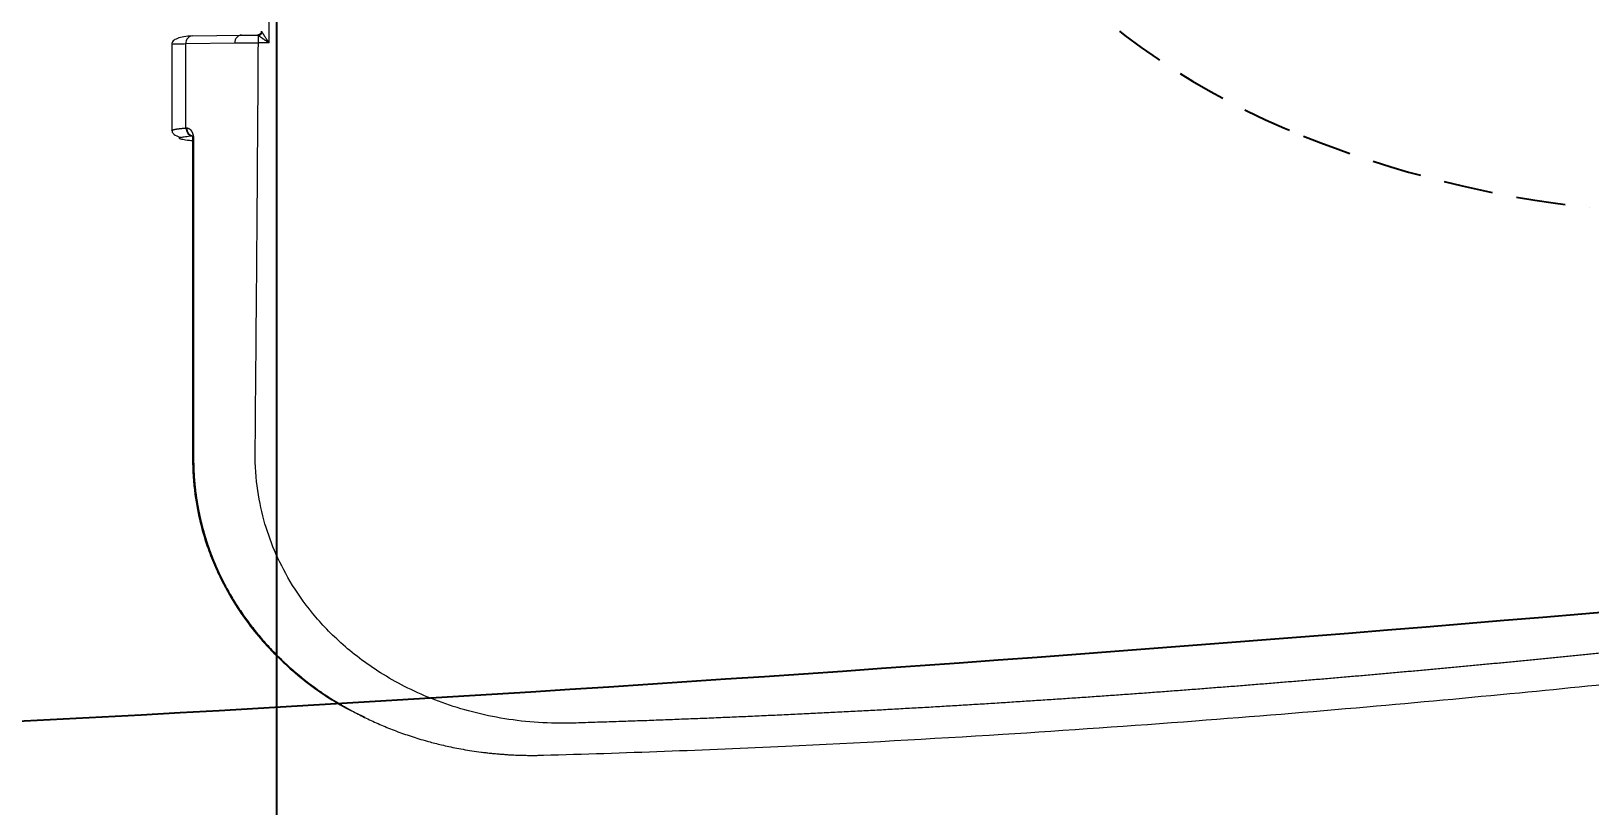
# Model space of a CAD drawing. Header units: millimetres. Extents: x 4840 to 6640, y -3623 to -1026.
# Drawn here: x 5308.3 to 5509, y -2113.4 to -2013.7 of the extents above; entities that cross this region are included whole.
import ezdxf

# ---------------------------------------------------------------- set-up
doc = ezdxf.new("R2010")
doc.units = ezdxf.units.MM
doc.linetypes.add('DASHED2', pattern=[9.525, 6.35, -3.175])
for name, color, linetype in [('내부선 및 부속', 4, 'Continuous'), ('외형선', 3, 'Continuous'), ('점선', 6, 'DASHED2'), ('치수선', 7, 'Continuous')]:
    doc.layers.add(name, color=color, linetype=linetype)
doc.styles.add('____', font='')
doc.styles.get('____').set_extended_font_data('굴림')
doc.dimstyles.new('MSADIM', dxfattribs={"dimtxt": 33, "dimasz": 17, "dimexe": 10, "dimexo": 7.5, "dimgap": 10, "dimtad": 0, "dimtih": 1, "dimtoh": 1, "dimdec": 0, "dimzin": 1, "dimdsep": 46, "dimtxsty": '____', "dimcen": 11.25, "dimadec": 0, "dimazin": 0, "dimtfac": 1, "dimtdec": 0, "dimtix": 1, "dimtmove": 0, "dimatfit": 3, "dimfxl": 0, "dimtolj": 1, "dimtzin": 1, "dimarcsym": 0})

# ---------------------------------------------------------------- blocks, each defined once
blk = doc.blocks.new('*D9')
at = {"layer": '치수선', "color": 0, "linetype": 'Continuous', "lineweight": -2}
for p, q in [((5809.76, -1916.47), (5809.76, -2231.14)), ((5339.85, -2004.47), (5339.85, -2231.14)), ((5356.85, -2221.14), (5537.14, -2221.14)), ((5792.76, -2221.14), (5612.47, -2221.14))]:
    blk.add_line(p, q, dxfattribs=at)
at = {"layer": '치수선', "color": 0, "linetype": 'Continuous'}
for points in [[(5356.85, -2218.31), (5356.85, -2223.97), (5339.85, -2221.14)], [(5792.76, -2218.31), (5792.76, -2223.97), (5809.76, -2221.14)]]:
    blk.add_solid(points, dxfattribs=at)
at = {"layer": '치수선', "color": 0, "linetype": 'Continuous', "insert": (5574.81, -2221.14), "char_height": 25, "attachment_point": 5, "style": '____'}
blk.add_mtext('\\A1;470', dxfattribs=at)
blk = doc.blocks.new('*D10')
at = {"layer": '치수선', "color": 0, "linetype": 'Continuous', "lineweight": -2}
for p, q in [((5109.85, -2105.97), (5109.85, -2289.21)), ((5809.76, -2228.64), (5809.76, -2289.21)), ((5126.85, -2279.21), (5422.67, -2279.21)), ((5792.76, -2279.21), (5496.94, -2279.21))]:
    blk.add_line(p, q, dxfattribs=at)
at = {"layer": '치수선', "color": 0, "linetype": 'Continuous'}
for points in [[(5126.85, -2276.38), (5126.85, -2282.05), (5109.85, -2279.21)], [(5792.76, -2276.38), (5792.76, -2282.05), (5809.76, -2279.21)]]:
    blk.add_solid(points, dxfattribs=at)
at = {"layer": '치수선', "color": 0, "linetype": 'Continuous', "insert": (5459.81, -2279.21), "char_height": 25, "attachment_point": 5, "style": '____'}
blk.add_mtext('\\A1;700', dxfattribs=at)

msp = doc.modelspace()

# ---------------------------------------------------------------- linework, layer by layer
at = {"layer": '내부선 및 부속', "lineweight": 18}
for p, q in [((5326.35, -2015.24), (5326.35, -2026.47)), ((5328.16, -2015.28), (5334.47, -2015.19)), ((5328.16, -2026.14), (5328.16, -2015.28)), ((5329.03, -2014.28), (5335.31, -2014.19)), ((5328.16, -2026.14), (5328.26, -2026.13)), ((5329.17, -2027.63), (5329.04, -2027.63)), ((5329.04, -2027.63), (5329.04, -2068.67)), ((5329.17, -2027.63), (5329.17, -2068.67)), ((5329.04, -2068.67), (5329.17, -2068.67)), ((5374.22, -2106.86), (5374.22, -2106.81))]:
    msp.add_line(p, q, dxfattribs=at)
for centre, major_axis, ratio, start_param, end_param in [((5329.03, -2015.28), (-0.015, 1), 0.866001, 6.265733, 7.840892), ((5335.34, -2015.19), (-0.015, 1), 0.866001, 6.265733, 7.840892), ((5337.51, -2013.79), (-0.357, -0.35), 0.863872, 0.866187, 2.296795), ((5337.51, -2015.18), (0, 1), 0.00311, 4.701557, 5.889319), ((5329.03, -2026.14), (-0.09, 0.996), 0.865135, 1.492426, 3.037052), ((5329.12, -2026.13), (0.09, -0.996), 0.865135, 4.634019, 6.178644)]:
    msp.add_ellipse(centre, major_axis=major_axis, ratio=ratio, start_param=start_param, end_param=end_param, dxfattribs=at)
for points in [[(5338.91, -2015.19), (5338.91, -1979.78), (5338.91, -1944.37), (5338.91, -1908.97)], [(5335.34, -2014.19), (5335.48, -2014.19), (5335.84, -2014.18), (5336.52, -2014.18), (5337.09, -2014.18), (5337.4, -2014.18)], [(5337.1, -2067.87), (5337.16, -2061.86), (5337.26, -2049.94), (5337.4, -2032.37), (5337.48, -2020.88), (5337.51, -2015.19)], [(5338.91, -2015.19), (5338.44, -2015.19), (5337.98, -2015.18), (5337.51, -2015.19)], [(5378.14, -2102.73), (5375.03, -2102.83), (5369.12, -2102.42), (5360.97, -2100.29), (5354.12, -2097.02), (5348.8, -2093.2), (5344.74, -2089.09), (5341.78, -2084.98), (5339.7, -2081), (5338.29, -2077.12), (5337.34, -2072.9), (5337.08, -2069.61), (5337.1, -2067.87)]]:
    msp.add_open_spline(points, degree=3, dxfattribs=at)
for points, degree, knots in [([(5769.6, -1994.34), (5769.56, -1994.39), (5769.46, -1994.51), (5769.3, -1994.69), (5769.1, -1994.91), (5768.87, -1995.17), (5768.61, -1995.46), (5768.31, -1995.78), (5767.98, -1996.14), (5767.62, -1996.54), (5767.23, -1996.97), (5766.68, -1997.56), (5766.02, -1998.27), (5765.25, -1999.08), (5764.54, -1999.82), (5763.6, -2000.8), (5762.37, -2002.07), (5760.69, -2003.75), (5759.09, -2005.32), (5757.47, -2006.87), (5755.95, -2008.31), (5754.43, -2009.71), (5753.06, -2010.96), (5751.87, -2012.02), (5750.67, -2013.09), (5749.39, -2014.2), (5747.99, -2015.4), (5746.43, -2016.73), (5744.69, -2018.18), (5742.14, -2020.26), (5739.13, -2022.65), (5736.07, -2025), (5734.03, -2026.53), (5732.65, -2027.55), (5731.58, -2028.33), (5730.47, -2029.13), (5729.36, -2029.93), (5728.24, -2030.72), (5726.84, -2031.7), (5725.15, -2032.87), (5723.18, -2034.21), (5721.58, -2035.28), (5720.28, -2036.13), (5719.23, -2036.82), (5717.97, -2037.63), (5716.55, -2038.55), (5715.02, -2039.51), (5713.44, -2040.49), (5712.17, -2041.27), (5711.15, -2041.89), (5710.34, -2042.38), (5709.38, -2042.95), (5708.28, -2043.6), (5706.57, -2044.61), (5704.56, -2045.76), (5702.08, -2047.15), (5699.59, -2048.53), (5697.08, -2049.88), (5694.92, -2051.02), (5693.36, -2051.82), (5692.25, -2052.39), (5691.1, -2052.97), (5689.76, -2053.65), (5688.05, -2054.49), (5686.34, -2055.32), (5684.65, -2056.12), (5683.01, -2056.9), (5681.61, -2057.54), (5680.41, -2058.09), (5679.33, -2058.58), (5678.03, -2059.17), (5676.21, -2059.97), (5674.16, -2060.86), (5671.09, -2062.16), (5668.06, -2063.4), (5665, -2064.61), (5662.87, -2065.44), (5660.96, -2066.16), (5659.13, -2066.84), (5657.3, -2067.51), (5655.47, -2068.17), (5654.07, -2068.66), (5652.97, -2069.04), (5652.04, -2069.36), (5650.71, -2069.81), (5648.88, -2070.42), (5646.83, -2071.08), (5644.99, -2071.66), (5643.62, -2072.09), (5642.56, -2072.41), (5641.5, -2072.74), (5640.44, -2073.05), (5639.38, -2073.36), (5638.32, -2073.67), (5637.25, -2073.98), (5636.42, -2074.21), (5635.69, -2074.42), (5634.93, -2074.63), (5633.8, -2074.94), (5632.27, -2075.35), (5630.37, -2075.85), (5628.97, -2076.21), (5628.2, -2076.4), (5628.2, -2076.4), (5628.19, -2076.4), (5628.18, -2076.4), (5628.17, -2076.41), (5628.15, -2076.41), (5628.13, -2076.41), (5628.11, -2076.42), (5628.08, -2076.43), (5628.06, -2076.43), (5628.03, -2076.44), (5627.99, -2076.45), (5627.96, -2076.46), (5627.92, -2076.47), (5627.88, -2076.48), (5627.83, -2076.49), (5627.78, -2076.5), (5627.73, -2076.51), (5627.68, -2076.53), (5627.62, -2076.54), (5627.56, -2076.56), (5627.5, -2076.57), (5627.44, -2076.59), (5627.37, -2076.6), (5627.3, -2076.62), (5627.23, -2076.64), (5627.15, -2076.66), (5627.07, -2076.68), (5626.99, -2076.7), (5626.9, -2076.72), (5626.81, -2076.74), (5626.72, -2076.76), (5626.63, -2076.79), (5626.53, -2076.81), (5626.43, -2076.83), (5626.33, -2076.86), (5626.23, -2076.88), (5626.12, -2076.91), (5626.01, -2076.94), (5625.89, -2076.97), (5625.77, -2076.99), (5625.65, -2077.02), (5625.53, -2077.05), (5625.41, -2077.08), (5625.28, -2077.11), (5625.15, -2077.14), (5625.01, -2077.18), (5624.87, -2077.21), (5624.73, -2077.24), (5624.59, -2077.28), (5624.44, -2077.31), (5624.3, -2077.35), (5624.14, -2077.38), (5623.99, -2077.42), (5623.83, -2077.46), (5623.67, -2077.49), (5623.51, -2077.53), (5623.34, -2077.57), (5623.17, -2077.61), (5623, -2077.65), (5622.82, -2077.69), (5622.64, -2077.73), (5622.46, -2077.77), (5622.28, -2077.82), (5622.09, -2077.86), (5621.9, -2077.9), (5621.71, -2077.95), (5621.51, -2077.99), (5621.32, -2078.04), (5621.11, -2078.08), (5620.91, -2078.13), (5620.7, -2078.17), (5620.49, -2078.22), (5620.28, -2078.27), (5620.06, -2078.32), (5619.84, -2078.36), (5619.62, -2078.41), (5619.4, -2078.46), (5619.17, -2078.51), (5618.94, -2078.56), (5618.7, -2078.61), (5618.47, -2078.67), (5618.23, -2078.72), (5617.98, -2078.77), (5617.74, -2078.82), (5617.49, -2078.88), (5617.24, -2078.93), (5616.98, -2078.98), (5616.73, -2079.04), (5616.47, -2079.09), (5616.2, -2079.15), (5615.94, -2079.2), (5615.67, -2079.26), (5615.39, -2079.32), (5615.12, -2079.37), (5614.84, -2079.43), (5614.56, -2079.49), (5614.28, -2079.55), (5613.99, -2079.61), (5613.7, -2079.67), (5613.41, -2079.72), (5613.11, -2079.78), (5612.81, -2079.84), (5612.51, -2079.9), (5612.2, -2079.97), (5611.9, -2080.03), (5611.58, -2080.09), (5611.27, -2080.15), (5610.95, -2080.21), (5610.63, -2080.27), (5610.31, -2080.34), (5609.99, -2080.4), (5609.66, -2080.46), (5609.33, -2080.53), (5608.99, -2080.59), (5608.65, -2080.65), (5608.31, -2080.72), (5607.97, -2080.78), (5607.62, -2080.85), (5607.27, -2080.91), (5606.92, -2080.98), (5606.56, -2081.04), (5606.21, -2081.11), (5605.84, -2081.18), (5605.48, -2081.24), (5605.11, -2081.31), (5604.74, -2081.38), (5604.37, -2081.44), (5603.99, -2081.51), (5603.61, -2081.58), (5603.23, -2081.65), (5602.84, -2081.71), (5602.46, -2081.78), (5602.06, -2081.85), (5601.67, -2081.92), (5601.27, -2081.99), (5600.87, -2082.06), (5600.47, -2082.13), (5600.06, -2082.19), (5599.65, -2082.26), (5599.24, -2082.33), (5598.82, -2082.4), (5598.41, -2082.47), (5597.98, -2082.54), (5597.56, -2082.61), (5597.13, -2082.69), (5596.7, -2082.76), (5596.27, -2082.83), (5595.83, -2082.9), (5595.39, -2082.97), (5594.95, -2083.04), (5594.5, -2083.11), (5594.06, -2083.18), (5593.6, -2083.26), (5593.15, -2083.33), (5592.69, -2083.4), (5592.23, -2083.47), (5591.77, -2083.55), (5591.3, -2083.62), (5590.83, -2083.69), (5590.36, -2083.76), (5589.88, -2083.84), (5589.41, -2083.91), (5588.92, -2083.98), (5588.44, -2084.06), (5587.95, -2084.13), (5587.46, -2084.2), (5586.97, -2084.28), (5586.47, -2084.35), (5585.97, -2084.43), (5585.47, -2084.5), (5584.96, -2084.58), (5584.45, -2084.65), (5583.94, -2084.73), (5583.43, -2084.8), (5582.91, -2084.88), (5582.39, -2084.95), (5581.87, -2085.03), (5581.34, -2085.1), (5580.81, -2085.18), (5580.28, -2085.26), (5579.74, -2085.33), (5579.2, -2085.41), (5578.66, -2085.49), (5578.12, -2085.56), (5577.57, -2085.64), (5577.02, -2085.72), (5576.47, -2085.8), (5575.91, -2085.88), (5575.35, -2085.95), (5574.79, -2086.03), (5574.22, -2086.11), (5573.65, -2086.19), (5573.08, -2086.27), (5572.51, -2086.35), (5571.93, -2086.43), (5571.35, -2086.51), (5570.77, -2086.59), (5570.18, -2086.67), (5569.59, -2086.75), (5569, -2086.83), (5568.4, -2086.91), (5567.8, -2086.99), (5567.2, -2087.07), (5566.6, -2087.15), (5565.99, -2087.23), (5565.38, -2087.31), (5564.77, -2087.39), (5564.15, -2087.47), (5563.53, -2087.56), (5562.91, -2087.64), (5562.28, -2087.72), (5561.66, -2087.8), (5561.03, -2087.88), (5560.39, -2087.97), (5559.75, -2088.05), (5559.11, -2088.13), (5558.47, -2088.21), (5557.82, -2088.3), (5557.18, -2088.38), (5556.52, -2088.46), (5555.87, -2088.55), (5555.21, -2088.63), (5554.55, -2088.71), (5553.88, -2088.8), (5553.22, -2088.88), (5552.55, -2088.96), (5551.87, -2089.05), (5551.2, -2089.13), (5550.52, -2089.22), (5549.84, -2089.3), (5549.15, -2089.39), (5548.46, -2089.47), (5547.77, -2089.55), (5547.08, -2089.64), (5546.38, -2089.72), (5545.68, -2089.81), (5544.98, -2089.89), (5544.27, -2089.98), (5543.56, -2090.06), (5542.85, -2090.15), (5542.14, -2090.23), (5541.42, -2090.32), (5540.7, -2090.4), (5539.97, -2090.49), (5539.25, -2090.57), (5538.52, -2090.66), (5537.78, -2090.74), (5537.05, -2090.83), (5536.31, -2090.91), (5535.57, -2091), (5534.82, -2091.08), (5534.07, -2091.17), (5533.32, -2091.26), (5532.57, -2091.34), (5531.81, -2091.43), (5531.05, -2091.51), (5530.29, -2091.6), (5529.52, -2091.68), (5528.75, -2091.77), (5527.98, -2091.86), (5527.21, -2091.94), (5526.43, -2092.03), (5525.65, -2092.11), (5524.86, -2092.2), (5524.08, -2092.28), (5523.29, -2092.37), (5522.49, -2092.46), (5521.7, -2092.54), (5520.9, -2092.63), (5520.1, -2092.71), (5519.29, -2092.8), (5518.48, -2092.88), (5517.67, -2092.97), (5516.86, -2093.06), (5516.04, -2093.14), (5515.22, -2093.23), (5514.4, -2093.31), (5513.57, -2093.4), (5512.74, -2093.48), (5511.91, -2093.57), (5511.08, -2093.65), (5510.24, -2093.74), (5509.4, -2093.83), (5508.55, -2093.91), (5507.71, -2094), (5506.86, -2094.08), (5506, -2094.17), (5505.15, -2094.25), (5504.29, -2094.34), (5503.43, -2094.42), (5502.56, -2094.51), (5501.69, -2094.59), (5500.82, -2094.68), (5499.95, -2094.76), (5499.07, -2094.85), (5498.19, -2094.93), (5497.31, -2095.02), (5496.42, -2095.1), (5495.53, -2095.19), (5494.64, -2095.27), (5493.75, -2095.36), (5492.85, -2095.44), (5491.95, -2095.52), (5491.04, -2095.61), (5490.13, -2095.69), (5489.22, -2095.78), (5488.31, -2095.86), (5487.4, -2095.94), (5486.48, -2096.03), (5485.55, -2096.11), (5484.63, -2096.19), (5483.7, -2096.28), (5482.77, -2096.36), (5481.84, -2096.44), (5480.9, -2096.53), (5479.96, -2096.61), (5479.02, -2096.69), (5478.07, -2096.77), (5477.12, -2096.85), (5476.17, -2096.94), (5475.21, -2097.02), (5474.25, -2097.1), (5473.29, -2097.18), (5472.33, -2097.26), (5471.36, -2097.34), (5470.39, -2097.42), (5469.42, -2097.5), (5468.44, -2097.58), (5467.46, -2097.66), (5466.48, -2097.74), (5465.5, -2097.82), (5464.51, -2097.9), (5463.52, -2097.98), (5462.52, -2098.06), (5461.52, -2098.13), (5460.52, -2098.21), (5459.52, -2098.29), (5458.51, -2098.37), (5457.5, -2098.44), (5456.49, -2098.52), (5455.48, -2098.6), (5454.46, -2098.67), (5453.44, -2098.75), (5452.41, -2098.83), (5451.38, -2098.9), (5450.35, -2098.98), (5449.32, -2099.05), (5448.28, -2099.12), (5447.25, -2099.2), (5446.2, -2099.27), (5445.16, -2099.34), (5444.11, -2099.42), (5443.06, -2099.49), (5442, -2099.56), (5440.94, -2099.63), (5439.88, -2099.7), (5438.82, -2099.77), (5437.75, -2099.84), (5436.68, -2099.91), (5435.61, -2099.98), (5434.54, -2100.05), (5433.46, -2100.12), (5432.38, -2100.19), (5431.29, -2100.26), (5430.2, -2100.32), (5429.11, -2100.39), (5428.02, -2100.46), (5426.92, -2100.52), (5425.82, -2100.59), (5424.72, -2100.65), (5423.61, -2100.72), (5422.5, -2100.78), (5421.39, -2100.84), (5420.28, -2100.9), (5419.16, -2100.97), (5418.04, -2101.03), (5416.92, -2101.09), (5415.79, -2101.15), (5414.66, -2101.21), (5413.53, -2101.27), (5412.39, -2101.33), (5411.25, -2101.38), (5410.11, -2101.44), (5408.96, -2101.5), (5407.82, -2101.55), (5406.66, -2101.61), (5405.51, -2101.66), (5404.35, -2101.72), (5403.19, -2101.77), (5402.03, -2101.83), (5400.86, -2101.88), (5399.7, -2101.93), (5398.52, -2101.98), (5397.35, -2102.03), (5396.17, -2102.08), (5394.99, -2102.13), (5393.8, -2102.18), (5392.62, -2102.22), (5391.43, -2102.27), (5390.23, -2102.32), (5389.04, -2102.36), (5387.84, -2102.41), (5386.64, -2102.45), (5385.43, -2102.49), (5384.22, -2102.53), (5383.01, -2102.57), (5381.8, -2102.61), (5380.58, -2102.65), (5379.36, -2102.69), (5378.55, -2102.72), (5378.14, -2102.73)], 3, [0, 0, 0, 0, 0.000477, 0.001069, 0.001777, 0.0026, 0.003537, 0.004591, 0.005759, 0.007043, 0.008442, 0.009956, 0.012806, 0.015463, 0.017926, 0.020194, 0.025203, 0.030662, 0.03725, 0.041344, 0.046713, 0.052351, 0.056173, 0.059995, 0.063816, 0.067738, 0.072156, 0.077071, 0.082484, 0.088394, 0.100785, 0.110034, 0.116138, 0.119097, 0.12237, 0.125647, 0.128929, 0.132215, 0.135507, 0.141212, 0.146918, 0.152624, 0.15508, 0.158094, 0.161668, 0.1658, 0.170241, 0.174681, 0.179121, 0.180987, 0.183254, 0.185921, 0.188988, 0.192455, 0.200184, 0.205657, 0.212829, 0.220691, 0.226119, 0.23033, 0.233325, 0.235104, 0.239554, 0.244126, 0.248819, 0.25318, 0.257542, 0.261903, 0.264195, 0.267047, 0.270458, 0.274429, 0.281321, 0.286533, 0.298391, 0.304815, 0.310168, 0.314832, 0.319496, 0.32416, 0.328824, 0.333487, 0.334835, 0.337188, 0.340548, 0.344914, 0.351033, 0.35608, 0.358731, 0.361381, 0.364031, 0.366681, 0.36933, 0.37198, 0.374629, 0.377279, 0.378207, 0.380083, 0.382907, 0.386678, 0.391398, 0.397065, 0.397069, 0.397079, 0.397097, 0.397122, 0.397154, 0.397193, 0.39724, 0.397293, 0.397354, 0.397422, 0.397496, 0.397578, 0.397667, 0.397763, 0.397867, 0.397977, 0.398095, 0.398219, 0.398351, 0.39849, 0.398636, 0.398789, 0.398949, 0.399116, 0.399291, 0.399473, 0.399661, 0.399857, 0.40006, 0.40027, 0.400487, 0.400712, 0.400943, 0.401181, 0.401427, 0.40168, 0.40194, 0.402207, 0.402481, 0.402762, 0.403051, 0.403346, 0.403649, 0.403958, 0.404275, 0.404599, 0.40493, 0.405268, 0.405614, 0.405966, 0.406326, 0.406693, 0.407066, 0.407447, 0.407835, 0.408231, 0.408633, 0.409042, 0.409459, 0.409883, 0.410313, 0.410751, 0.411196, 0.411648, 0.412108, 0.412574, 0.413048, 0.413528, 0.414016, 0.414511, 0.415013, 0.415522, 0.416039, 0.416562, 0.417093, 0.41763, 0.418175, 0.418727, 0.419286, 0.419852, 0.420426, 0.421006, 0.421594, 0.422188, 0.42279, 0.423399, 0.424015, 0.424639, 0.425269, 0.425907, 0.426551, 0.427203, 0.427862, 0.428528, 0.429201, 0.429881, 0.430569, 0.431264, 0.431965, 0.432674, 0.43339, 0.434113, 0.434844, 0.435581, 0.436326, 0.437077, 0.437836, 0.438602, 0.439375, 0.440156, 0.440943, 0.441738, 0.442539, 0.443348, 0.444164, 0.444987, 0.445818, 0.446655, 0.4475, 0.448351, 0.44921, 0.450076, 0.450949, 0.45183, 0.452717, 0.453612, 0.454513, 0.455422, 0.456338, 0.457262, 0.458192, 0.459129, 0.460074, 0.461026, 0.461985, 0.462951, 0.463924, 0.464905, 0.465892, 0.466887, 0.467889, 0.468898, 0.469914, 0.470937, 0.471968, 0.473005, 0.47405, 0.475102, 0.476161, 0.477228, 0.478301, 0.479382, 0.48047, 0.481565, 0.482667, 0.483776, 0.484893, 0.486016, 0.487147, 0.488285, 0.48943, 0.490583, 0.491742, 0.492909, 0.494083, 0.495264, 0.496452, 0.497647, 0.49885, 0.500059, 0.501276, 0.5025, 0.503732, 0.50497, 0.506215, 0.507468, 0.508728, 0.509995, 0.511269, 0.512551, 0.513839, 0.515135, 0.516438, 0.517748, 0.519065, 0.520389, 0.521721, 0.52306, 0.524406, 0.525759, 0.527119, 0.528486, 0.529861, 0.531242, 0.532631, 0.534027, 0.53543, 0.53684, 0.538258, 0.539682, 0.541114, 0.542553, 0.543999, 0.545452, 0.546912, 0.54838, 0.549854, 0.551336, 0.552825, 0.554321, 0.555824, 0.557334, 0.558851, 0.560376, 0.561907, 0.563446, 0.564992, 0.566545, 0.568105, 0.569673, 0.571247, 0.572829, 0.574418, 0.576014, 0.577617, 0.579227, 0.580844, 0.582469, 0.5841, 0.585739, 0.587385, 0.589038, 0.590698, 0.592366, 0.59404, 0.595722, 0.597411, 0.599107, 0.60081, 0.60252, 0.604237, 0.605962, 0.607694, 0.609433, 0.611178, 0.612932, 0.614692, 0.616459, 0.618234, 0.620015, 0.621804, 0.6236, 0.625403, 0.627214, 0.629031, 0.630856, 0.632687, 0.634526, 0.636372, 0.638225, 0.640086, 0.641953, 0.643828, 0.645709, 0.647598, 0.649494, 0.651397, 0.653308, 0.655225, 0.65715, 0.659082, 0.661021, 0.662967, 0.66492, 0.66688, 0.668848, 0.670822, 0.672804, 0.674793, 0.676789, 0.678792, 0.680803, 0.68282, 0.684845, 0.686877, 0.688915, 0.690962, 0.693015, 0.695075, 0.697143, 0.699217, 0.701299, 0.703388, 0.705484, 0.707588, 0.709698, 0.711816, 0.71394, 0.716072, 0.718211, 0.720357, 0.72251, 0.724671, 0.726838, 0.729013, 0.731195, 0.733383, 0.735579, 0.737783, 0.739993, 0.74221, 0.744435, 0.746667, 0.748906, 0.751152, 0.753405, 0.755665, 0.757933, 0.760207, 0.762489, 0.764778, 0.767074, 0.769377, 0.771687, 0.774004, 0.776329, 0.778661, 0.780999, 0.783345, 0.785698, 0.788059, 0.790426, 0.792801, 0.795182, 0.797571, 0.799967, 0.80237, 0.80478, 0.807197, 0.809622, 0.812053, 0.814492, 0.816938, 0.819391, 0.821851, 0.824319, 0.826793, 0.829274, 0.831763, 0.834259, 0.836762, 0.839272, 0.841789, 0.844314, 0.846845, 0.849384, 0.85193, 0.854483, 0.857043, 0.85961, 0.862184, 0.864766, 0.867354, 0.86995, 0.872553, 0.875163, 0.87778, 0.880404, 0.883036, 0.885674, 0.88832, 0.890973, 0.893633, 0.8963, 0.898974, 0.901656, 0.904344, 0.90704, 0.909743, 0.912453, 0.91517, 0.917894, 0.920625, 0.923364, 0.926109, 0.928862, 0.931622, 0.934389, 0.937163, 0.939944, 0.942733, 0.945528, 0.948331, 0.951141, 0.953958, 0.956782, 0.959613, 0.962452, 0.965297, 0.96815, 0.97101, 0.973877, 0.976751, 0.979632, 0.98252, 0.985416, 0.988318, 0.991228, 0.994145, 0.997069, 1, 1, 1, 1]), ([(5326.35, -2015.34), (5326.35, -2015.34), (5326.35, -2015.34), (5326.34, -2015.34), (5326.37, -2015.33), (5326.51, -2015.32), (5326.62, -2015.32), (5326.84, -2015.31), (5326.93, -2015.31), (5327.12, -2015.3), (5327.23, -2015.3), (5327.58, -2015.29), (5327.85, -2015.29), (5328.16, -2015.28)], 3, [0, 0, 0, 0, 0.008183, 0.008183, 0.256137, 0.256137, 0.504091, 0.504091, 0.628068, 0.628068, 0.752046, 0.752046, 1, 1, 1, 1]), ([(5329.01, -2014.28), (5328.6, -2014.3), (5327.86, -2014.36), (5327.03, -2014.6), (5326.48, -2014.92), (5326.36, -2015.2), (5326.35, -2015.35)], 3, [0, 0, 0, 0, 0.242928, 0.49104, 0.743612, 1, 1, 1, 1]), ([(5334.47, -2015.19), (5334.63, -2015.19), (5334.81, -2015.19), (5335.14, -2015.18), (5335.25, -2015.18), (5335.5, -2015.18), (5335.75, -2015.18), (5336.03, -2015.18), (5336.31, -2015.18), (5336.46, -2015.18), (5336.9, -2015.19), (5337.21, -2015.19), (5337.51, -2015.19)], 3, [0, 0, 0, 0, 0.25, 0.25, 0.375, 0.375, 0.5, 0.625, 0.625, 0.75, 0.75, 1, 1, 1, 1]), ([(5337.9, -2013.68), (5337.9, -2013.68), (5337.9, -2013.69), (5337.9, -2013.7), (5337.9, -2013.71), (5337.9, -2013.72), (5337.9, -2013.73), (5337.9, -2013.75), (5337.9, -2013.76), (5337.89, -2013.77), (5337.89, -2013.78), (5337.89, -2013.79), (5337.89, -2013.8), (5337.88, -2013.82), (5337.88, -2013.83), (5337.88, -2013.84), (5337.87, -2013.85), (5337.87, -2013.86), (5337.86, -2013.88), (5337.86, -2013.89), (5337.85, -2013.9), (5337.84, -2013.91), (5337.84, -2013.92), (5337.83, -2013.93), (5337.82, -2013.95), (5337.82, -2013.96), (5337.81, -2013.97), (5337.8, -2013.98), (5337.79, -2013.99), (5337.78, -2014), (5337.78, -2014.01), (5337.77, -2014.02), (5337.75, -2014.03), (5337.74, -2014.05), (5337.72, -2014.07), (5337.7, -2014.08), (5337.68, -2014.1), (5337.65, -2014.11), (5337.63, -2014.12), (5337.61, -2014.13), (5337.58, -2014.14), (5337.56, -2014.15), (5337.54, -2014.16), (5337.52, -2014.16), (5337.49, -2014.17), (5337.47, -2014.17), (5337.45, -2014.17), (5337.42, -2014.18), (5337.41, -2014.18), (5337.4, -2014.18)], 3, [0, 0, 0, 0, 0.01418, 0.028515, 0.043004, 0.057645, 0.072436, 0.087376, 0.102463, 0.117694, 0.133067, 0.14858, 0.16423, 0.180012, 0.195926, 0.211966, 0.228129, 0.244411, 0.260808, 0.277316, 0.29393, 0.310646, 0.327458, 0.344361, 0.361349, 0.378419, 0.395563, 0.412776, 0.430051, 0.447384, 0.464767, 0.482194, 0.499659, 0.53354, 0.567253, 0.600751, 0.633992, 0.666932, 0.699531, 0.731751, 0.763559, 0.794923, 0.825813, 0.856204, 0.886074, 0.915404, 0.944177, 0.972379, 1, 1, 1, 1]), ([(5337.51, -2014.25), (5337.51, -2014.25), (5337.51, -2014.25), (5337.5, -2014.24), (5337.49, -2014.24), (5337.49, -2014.23), (5337.48, -2014.23), (5337.48, -2014.23), (5337.47, -2014.22), (5337.47, -2014.22), (5337.46, -2014.22), (5337.46, -2014.21), (5337.45, -2014.21), (5337.45, -2014.21), (5337.44, -2014.2), (5337.44, -2014.2), (5337.44, -2014.2), (5337.43, -2014.2), (5337.43, -2014.19), (5337.43, -2014.19), (5337.42, -2014.19), (5337.42, -2014.19), (5337.42, -2014.19), (5337.42, -2014.18), (5337.41, -2014.18), (5337.41, -2014.18), (5337.41, -2014.18), (5337.41, -2014.18), (5337.41, -2014.18), (5337.41, -2014.18), (5337.41, -2014.18), (5337.4, -2014.18), (5337.4, -2014.18), (5337.4, -2014.18), (5337.4, -2014.18), (5337.4, -2014.18), (5337.4, -2014.18), (5337.4, -2014.18)], 3, [0, 0, 0, 0, 0.034331, 0.068272, 0.101826, 0.134997, 0.167791, 0.20021, 0.232259, 0.263944, 0.295268, 0.326235, 0.356852, 0.387122, 0.417051, 0.446643, 0.475903, 0.504838, 0.533451, 0.561748, 0.589735, 0.617417, 0.6448, 0.671889, 0.69869, 0.725208, 0.751451, 0.777422, 0.803129, 0.828578, 0.853774, 0.878724, 0.903434, 0.92791, 0.952159, 0.976187, 1, 1, 1, 1]), ([(5338.91, -2015.19), (5338.9, -2015.18), (5338.88, -2015.17), (5338.86, -2015.16), (5338.83, -2015.14), (5338.81, -2015.12), (5338.78, -2015.1), (5338.75, -2015.08), (5338.71, -2015.06), (5338.68, -2015.04), (5338.62, -2015), (5338.55, -2014.95), (5338.47, -2014.9), (5338.39, -2014.84), (5338.3, -2014.78), (5338.2, -2014.72), (5338.11, -2014.66), (5338.03, -2014.6), (5337.95, -2014.55), (5337.88, -2014.5), (5337.81, -2014.45), (5337.76, -2014.42), (5337.72, -2014.39), (5337.7, -2014.38), (5337.68, -2014.36), (5337.65, -2014.35), (5337.63, -2014.33), (5337.61, -2014.32), (5337.59, -2014.31), (5337.58, -2014.3), (5337.56, -2014.28), (5337.54, -2014.27), (5337.53, -2014.26), (5337.52, -2014.26), (5337.51, -2014.25)], 3, [0, 0, 0, 0, 0.014641, 0.030373, 0.0472, 0.065126, 0.084157, 0.104294, 0.125543, 0.147908, 0.171392, 0.238681, 0.289913, 0.324928, 0.39918, 0.467018, 0.528364, 0.583171, 0.640356, 0.694115, 0.74445, 0.791376, 0.810969, 0.830149, 0.848918, 0.867279, 0.885236, 0.902793, 0.919953, 0.936722, 0.953104, 0.969107, 0.984737, 1, 1, 1, 1]), ([(5337.98, -2013.79), (5337.95, -2013.75), (5337.94, -2013.73), (5337.92, -2013.7), (5337.91, -2013.69), (5337.9, -2013.68), (5337.9, -2013.68), (5337.9, -2013.68)], 3, [0, 0, 0, 0, 0.5, 0.5, 0.75, 0.75, 1, 1, 1, 1]), ([(5338.91, -2015.19), (5338.9, -2015.18), (5338.89, -2015.16), (5338.87, -2015.14), (5338.85, -2015.11), (5338.84, -2015.08), (5338.82, -2015.05), (5338.8, -2015.03), (5338.78, -2015), (5338.76, -2014.96), (5338.74, -2014.93), (5338.72, -2014.9), (5338.69, -2014.87), (5338.67, -2014.83), (5338.65, -2014.8), (5338.62, -2014.76), (5338.6, -2014.73), (5338.57, -2014.68), (5338.51, -2014.6), (5338.43, -2014.47), (5338.34, -2014.34), (5338.27, -2014.24), (5338.22, -2014.16), (5338.18, -2014.09), (5338.14, -2014.04), (5338.11, -2013.99), (5338.09, -2013.97), (5338.08, -2013.94), (5338.06, -2013.91), (5338.04, -2013.89), (5338.03, -2013.87), (5338.02, -2013.85), (5338.01, -2013.83), (5337.99, -2013.82), (5337.99, -2013.8), (5337.98, -2013.79), (5337.98, -2013.79)], 3, [0, 0, 0, 0, 0.016184, 0.032917, 0.050199, 0.068031, 0.086413, 0.105346, 0.124831, 0.144868, 0.165459, 0.186603, 0.208297, 0.23054, 0.253328, 0.276659, 0.30053, 0.324938, 0.374732, 0.460982, 0.58315, 0.635596, 0.687801, 0.73973, 0.791358, 0.815563, 0.838696, 0.860764, 0.881777, 0.901745, 0.920678, 0.938581, 0.955459, 0.971318, 0.986163, 1, 1, 1, 1]), ([(5326.35, -2026.47), (5326.35, -2026.46), (5326.35, -2026.46), (5326.36, -2026.44), (5326.37, -2026.43), (5326.39, -2026.42), (5326.41, -2026.4), (5326.44, -2026.39), (5326.47, -2026.38), (5326.51, -2026.37), (5326.55, -2026.36), (5326.59, -2026.35), (5326.64, -2026.33), (5326.69, -2026.32), (5326.74, -2026.31), (5326.79, -2026.3), (5326.85, -2026.29), (5326.91, -2026.28), (5326.97, -2026.27), (5327.03, -2026.26), (5327.09, -2026.25), (5327.15, -2026.25), (5327.22, -2026.24), (5327.28, -2026.23), (5327.35, -2026.22), (5327.41, -2026.21), (5327.48, -2026.21), (5327.55, -2026.2), (5327.61, -2026.19), (5327.68, -2026.18), (5327.74, -2026.18), (5327.8, -2026.17), (5327.87, -2026.17), (5327.93, -2026.16), (5327.99, -2026.15), (5328.05, -2026.15), (5328.1, -2026.14), (5328.14, -2026.14), (5328.16, -2026.14)], 3, [0, 0, 0, 0, 0.032404, 0.071792, 0.110489, 0.148496, 0.185811, 0.222436, 0.258371, 0.293614, 0.328167, 0.362029, 0.3952, 0.427681, 0.459471, 0.49057, 0.520979, 0.550696, 0.579724, 0.60806, 0.635705, 0.66266, 0.688924, 0.714498, 0.739381, 0.763573, 0.787074, 0.809884, 0.832004, 0.853433, 0.874172, 0.894219, 0.913576, 0.932242, 0.950218, 0.967503, 0.984097, 1, 1, 1, 1]), ([(5326.4, -2026.49), (5326.39, -2026.62), (5326.5, -2026.9), (5327, -2027.17), (5327.43, -2027.32), (5327.56, -2027.35)], 3, [0, 0, 0, 0, 0.372291, 0.817408, 1, 1, 1, 1]), ([(5328.98, -2027.79), (5328.86, -2027.78), (5328.33, -2027.73), (5327.7, -2027.63), (5327.35, -2027.52), (5327.33, -2027.42), (5327.57, -2027.33), (5328.07, -2027.24), (5328.66, -2027.17), (5329.03, -2027.14)], 3, [0, 0, 0, 0, 0.043596, 0.202997, 0.362397, 0.521798, 0.681199, 0.840599, 1, 1, 1, 1]), ([(5328.26, -2026.13), (5328.39, -2026.12), (5328.51, -2026.17), (5328.62, -2026.22), (5328.72, -2026.31), (5328.8, -2026.39), (5328.88, -2026.5), (5328.94, -2026.6), (5329, -2026.73), (5329.09, -2026.94), (5329.13, -2027.2), (5329.17, -2027.41), (5329.17, -2027.63)], 2, [0, 0, 0, 0.125, 0.125, 0.25, 0.25, 0.375, 0.375, 0.5, 0.5, 0.75, 0.75, 1, 1, 1]), ([(5329.04, -2027.21), (5329.03, -2027.21), (5329.01, -2027.24), (5329.02, -2027.32), (5329.03, -2027.47), (5329.04, -2027.57), (5329.04, -2027.63)], 3, [0, 0, 0, 0, 0.123583, 0.550602, 0.770529, 1, 1, 1, 1]), ([(5329.04, -2068.67), (5329.04, -2070.22), (5329.23, -2073.07), (5329.97, -2076.95), (5330.91, -2080.07), (5331.89, -2082.53), (5332.87, -2084.59), (5334.62, -2087.78), (5337.65, -2092.01), (5342.47, -2096.67), (5347.09, -2099.97), (5350.14, -2101.48), (5351.22, -2101.95)], 3, [0, 0, 0, 0, 0.109558, 0.2029, 0.279926, 0.340645, 0.391034, 0.44203, 0.599291, 0.757958, 0.916562, 1, 1, 1, 1]), ([(5329.17, -2068.67), (5329.17, -2068.7), (5329.17, -2068.77), (5329.17, -2068.86), (5329.17, -2068.96), (5329.17, -2069.06), (5329.17, -2069.15), (5329.18, -2069.25), (5329.18, -2069.34), (5329.18, -2069.44), (5329.18, -2069.53), (5329.18, -2069.63), (5329.19, -2069.73), (5329.19, -2069.82), (5329.19, -2069.92), (5329.2, -2070.01), (5329.2, -2070.11), (5329.21, -2070.21), (5329.21, -2070.3), (5329.21, -2070.4), (5329.22, -2070.49), (5329.23, -2070.59), (5329.23, -2070.69), (5329.24, -2070.78), (5329.24, -2070.88), (5329.25, -2070.97), (5329.26, -2071.07), (5329.26, -2071.17), (5329.27, -2071.26), (5329.28, -2071.36), (5329.28, -2071.46), (5329.29, -2071.55), (5329.3, -2071.65), (5329.31, -2071.74), (5329.32, -2071.84), (5329.33, -2071.94), (5329.34, -2072.03), (5329.35, -2072.13), (5329.36, -2072.22), (5329.37, -2072.32), (5329.38, -2072.42), (5329.39, -2072.51), (5329.4, -2072.61), (5329.41, -2072.7), (5329.42, -2072.8), (5329.43, -2072.9), (5329.44, -2072.99), (5329.46, -2073.09), (5329.47, -2073.19), (5329.48, -2073.28), (5329.5, -2073.38), (5329.51, -2073.47), (5329.52, -2073.57), (5329.54, -2073.66), (5329.55, -2073.76), (5329.56, -2073.86), (5329.58, -2073.95), (5329.59, -2074.05), (5329.61, -2074.14), (5329.63, -2074.24), (5329.64, -2074.34), (5329.66, -2074.43), (5329.67, -2074.53), (5329.69, -2074.62), (5329.71, -2074.72), (5329.72, -2074.81), (5329.74, -2074.91), (5329.76, -2075.01), (5329.78, -2075.1), (5329.8, -2075.2), (5329.81, -2075.29), (5329.83, -2075.39), (5329.85, -2075.48), (5329.87, -2075.58), (5329.89, -2075.67), (5329.91, -2075.77), (5329.93, -2075.86), (5329.95, -2075.96), (5329.97, -2076.06), (5329.99, -2076.15), (5330.01, -2076.25), (5330.03, -2076.34), (5330.06, -2076.44), (5330.08, -2076.53), (5330.1, -2076.63), (5330.12, -2076.72), (5330.15, -2076.82), (5330.17, -2076.91), (5330.19, -2077), (5330.22, -2077.1), (5330.24, -2077.19), (5330.26, -2077.29), (5330.29, -2077.38), (5330.31, -2077.48), (5330.34, -2077.57), (5330.36, -2077.67), (5330.39, -2077.76), (5330.41, -2077.85), (5330.44, -2077.95), (5330.47, -2078.04), (5330.49, -2078.14), (5330.52, -2078.23), (5330.55, -2078.33), (5330.57, -2078.42), (5330.6, -2078.51), (5330.63, -2078.61), (5330.66, -2078.7), (5330.69, -2078.79), (5330.71, -2078.89), (5330.74, -2078.98), (5330.77, -2079.07), (5330.8, -2079.17), (5330.83, -2079.26), (5330.86, -2079.35), (5330.89, -2079.45), (5330.92, -2079.54), (5330.95, -2079.63), (5330.98, -2079.73), (5331.02, -2079.82), (5331.05, -2079.91), (5331.08, -2080), (5331.11, -2080.1), (5331.14, -2080.19), (5331.18, -2080.28), (5331.21, -2080.37), (5331.24, -2080.47), (5331.27, -2080.56), (5331.31, -2080.65), (5331.34, -2080.74), (5331.38, -2080.83), (5331.41, -2080.93), (5331.45, -2081.02), (5331.48, -2081.11), (5331.52, -2081.2), (5331.55, -2081.29), (5331.59, -2081.38), (5331.62, -2081.48), (5331.66, -2081.57), (5331.7, -2081.66), (5331.73, -2081.75), (5331.77, -2081.84), (5331.81, -2081.93), (5331.84, -2082.02), (5331.88, -2082.11), (5331.92, -2082.2), (5331.96, -2082.29), (5332, -2082.38), (5332.03, -2082.47), (5332.07, -2082.56), (5332.11, -2082.65), (5332.15, -2082.74), (5332.19, -2082.83), (5332.23, -2082.92), (5332.27, -2083.01), (5332.31, -2083.1), (5332.35, -2083.19), (5332.39, -2083.28), (5332.44, -2083.37), (5332.48, -2083.46), (5332.52, -2083.55), (5332.56, -2083.64), (5332.6, -2083.73), (5332.65, -2083.81), (5332.69, -2083.9), (5332.73, -2083.99), (5332.77, -2084.08), (5332.82, -2084.17), (5332.86, -2084.25), (5332.91, -2084.34), (5332.95, -2084.43), (5332.99, -2084.52), (5333.04, -2084.61), (5333.08, -2084.69), (5333.13, -2084.78), (5333.17, -2084.87), (5333.22, -2084.95), (5333.27, -2085.04), (5333.31, -2085.13), (5333.64, -2085.74), (5334.28, -2086.86), (5335.32, -2088.48), (5336.47, -2090.07), (5337.72, -2091.63), (5339.08, -2093.16), (5340.55, -2094.64), (5342.13, -2096.07), (5343.81, -2097.44), (5345.2, -2098.46), (5346.25, -2099.17), (5346.94, -2099.62), (5347.66, -2100.06), (5348.4, -2100.5), (5349.16, -2100.94), (5349.96, -2101.37), (5350.77, -2101.79), (5351.62, -2102.2), (5352.48, -2102.61), (5353.38, -2103), (5354.29, -2103.38), (5355.24, -2103.75), (5356.2, -2104.1), (5357.19, -2104.43), (5358.2, -2104.75), (5359.15, -2105.03), (5360.05, -2105.27), (5360.9, -2105.49), (5361.83, -2105.7), (5362.83, -2105.91), (5363.89, -2106.11), (5365.02, -2106.3), (5366, -2106.44), (5366.79, -2106.53), (5367.37, -2106.6), (5367.93, -2106.65), (5368.47, -2106.7), (5368.98, -2106.74), (5369.48, -2106.78), (5369.95, -2106.81), (5370.4, -2106.83), (5370.83, -2106.85), (5371.24, -2106.86), (5371.63, -2106.87), (5372, -2106.88), (5372.35, -2106.88), (5372.67, -2106.88), (5372.98, -2106.88), (5373.27, -2106.88), (5373.53, -2106.88), (5373.78, -2106.87), (5374.01, -2106.87), (5374.15, -2106.87), (5374.22, -2106.86)], 3, [0, 0, 0, 0, 0.001453, 0.002906, 0.00436, 0.005814, 0.007268, 0.008723, 0.010178, 0.011634, 0.01309, 0.014546, 0.016003, 0.01746, 0.018918, 0.020376, 0.021834, 0.023293, 0.024752, 0.026212, 0.027672, 0.029132, 0.030593, 0.032054, 0.033515, 0.034977, 0.036439, 0.037902, 0.039365, 0.040828, 0.042292, 0.043756, 0.04522, 0.046685, 0.04815, 0.049615, 0.051081, 0.052547, 0.054013, 0.05548, 0.056947, 0.058415, 0.059882, 0.06135, 0.062819, 0.064288, 0.065757, 0.067226, 0.068696, 0.070166, 0.071636, 0.073107, 0.074578, 0.07605, 0.077521, 0.078993, 0.080465, 0.081938, 0.083411, 0.084884, 0.086357, 0.087831, 0.089305, 0.09078, 0.092254, 0.093729, 0.095204, 0.09668, 0.098156, 0.099632, 0.101108, 0.102584, 0.104061, 0.105538, 0.107016, 0.108493, 0.109971, 0.111449, 0.112928, 0.114406, 0.115885, 0.117365, 0.118844, 0.120324, 0.121803, 0.123284, 0.124764, 0.126244, 0.127725, 0.129206, 0.130688, 0.132169, 0.133651, 0.135133, 0.136615, 0.138097, 0.13958, 0.141062, 0.142545, 0.144029, 0.145512, 0.146995, 0.148479, 0.149963, 0.151447, 0.152932, 0.154416, 0.155901, 0.157386, 0.158871, 0.160356, 0.161841, 0.163327, 0.164813, 0.166299, 0.167785, 0.169271, 0.170757, 0.172244, 0.17373, 0.175217, 0.176704, 0.178191, 0.179679, 0.181166, 0.182653, 0.184141, 0.185629, 0.187117, 0.188605, 0.190093, 0.191581, 0.19307, 0.194558, 0.196047, 0.197536, 0.199025, 0.200514, 0.202003, 0.203492, 0.204981, 0.20647, 0.20796, 0.209449, 0.210939, 0.212429, 0.213919, 0.215409, 0.216899, 0.218389, 0.219879, 0.221369, 0.222859, 0.224349, 0.22584, 0.22733, 0.228821, 0.230311, 0.231802, 0.233293, 0.234783, 0.236274, 0.237765, 0.239256, 0.240747, 0.242238, 0.243729, 0.24522, 0.246711, 0.248202, 0.249693, 0.251184, 0.252675, 0.254166, 0.255657, 0.257149, 0.25864, 0.260131, 0.261622, 0.29008, 0.319198, 0.348973, 0.379394, 0.410449, 0.442121, 0.474392, 0.50724, 0.54064, 0.552809, 0.565282, 0.578057, 0.591132, 0.604503, 0.618169, 0.632124, 0.646366, 0.660891, 0.675694, 0.690771, 0.706118, 0.721728, 0.737596, 0.753717, 0.770085, 0.782492, 0.795925, 0.810373, 0.825819, 0.842248, 0.859639, 0.877973, 0.887167, 0.896021, 0.904537, 0.912719, 0.920569, 0.928089, 0.935282, 0.942151, 0.948696, 0.954922, 0.960829, 0.966421, 0.971698, 0.976664, 0.981319, 0.985666, 0.989706, 0.993441, 0.996872, 1, 1, 1, 1]), ([(5374.22, -2106.86), (5384.62, -2106.57), (5404.35, -2105.83), (5432.35, -2104.29), (5457.3, -2102.55), (5479.48, -2100.73), (5499.24, -2098.91), (5516.87, -2097.13), (5532.63, -2095.42), (5546.75, -2093.76), (5559.41, -2092.18), (5570.8, -2090.67), (5581.05, -2089.24), (5590.28, -2087.88), (5598.57, -2086.56), (5606.09, -2085.26), (5613.11, -2083.93), (5619.92, -2082.51), (5626.69, -2080.96), (5633.44, -2079.25), (5640.15, -2077.38), (5646.8, -2075.36), (5652.36, -2073.54), (5655.71, -2072.38), (5656.86, -2071.97)], 3, [0, 0, 0, 0, 0.109332, 0.207453, 0.294667, 0.372204, 0.441358, 0.503147, 0.558447, 0.60801, 0.652487, 0.692537, 0.728728, 0.761324, 0.7905, 0.816858, 0.841471, 0.865542, 0.889817, 0.914284, 0.938649, 0.962811, 0.987206, 1, 1, 1, 1])]:
    msp.add_open_spline(points, degree=degree, knots=knots, dxfattribs=at)
at = {"layer": '외형선'}
msp.add_arc((4983.96, 4064.07), 6175, 272.722205, 275.707693, dxfattribs=at)
at = {"layer": '점선'}
for centre, radius, start, end in [((5509.27, -1934.34), 100, 199.7722, 248.1944), ((5524.13, -1897.2), 140, 248.1944, 263.7945)]:
    msp.add_arc(centre, radius, start, end, dxfattribs=at)

# ---------------------------------------------------------------- dimensions: what is measured, and where the dimension line sits
at = {"layer": '치수선', "linetype": 'Continuous'}
for base, p1, p2, picture, middle in [((5339.85, -2221.14), (5809.76, -1908.97), (5339.85, -1996.97), '*D9', (5574.81, -2221.14)), ((5109.85, -2279.21), (5809.76, -2221.14), (5109.85, -2098.47), '*D10', (5459.81, -2279.21))]:
    dim = msp.add_linear_dim(base=base, p1=p1, p2=p2, dimstyle='MSADIM', override={"dimtxt": 25}, dxfattribs=at)
    dim.commit()
    dim.dimension.update_dxf_attribs({"geometry": picture, "text_midpoint": middle})

doc.saveas('drawing.dxf')
